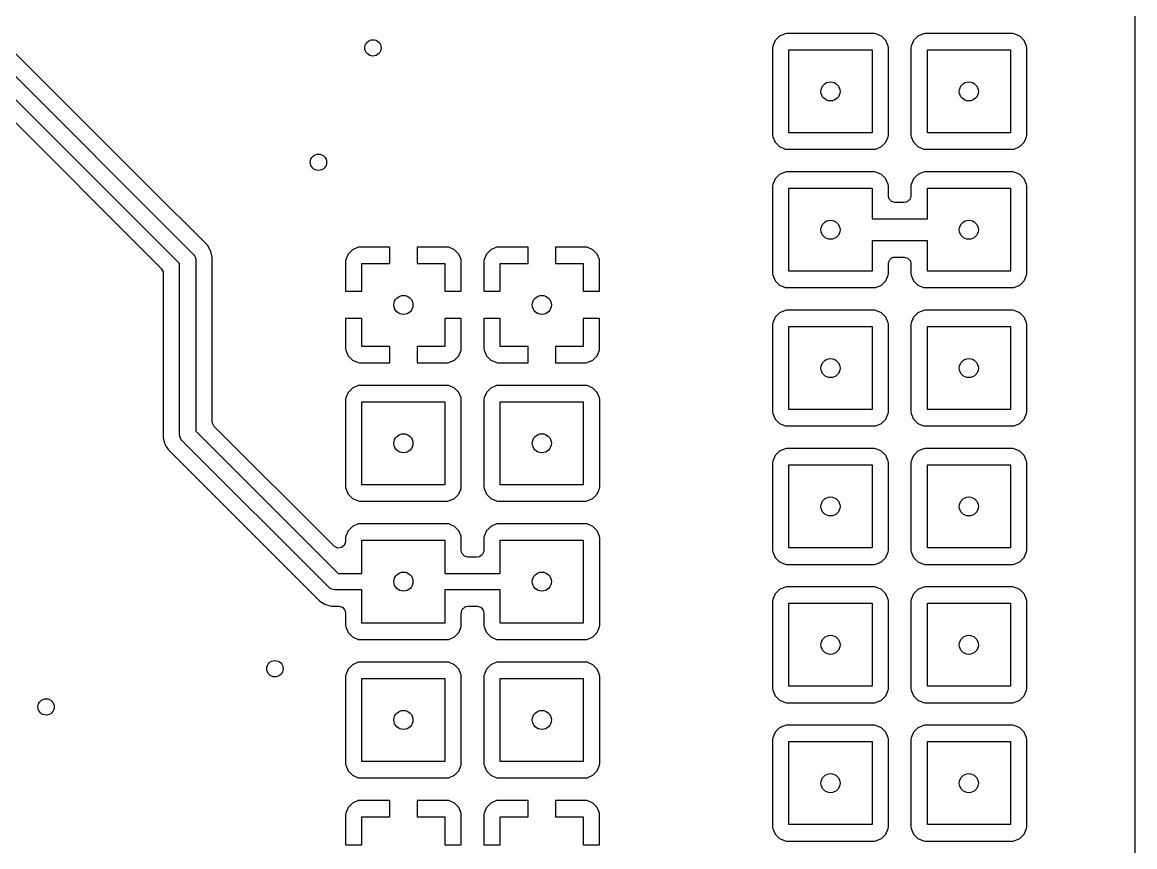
# Model space of a CAD drawing. Extents: x 0.22 to 2.58, y 0.22 to 2.18.
# Drawn here: x 1.778 to 2.582, y 0.903 to 1.499 of the extents above; entities that cross this region are included whole.
import ezdxf

# ---------------------------------------------------------------- set-up
doc = ezdxf.new("R2010")
doc.units = 0
doc.header["$MEASUREMENT"] = 0
doc.layers.add('BLACK', color=7, linetype='CONTINUOUS')

msp = doc.modelspace()

# ---------------------------------------------------------------- linework, layer by layer
at = {"layer": 'BLACK', "linetype": 'CONTINUOUS'}
for p, q in [((2.58211, 2.1772), (2.58211, 0.22278)), ((1.70103, 1.53173), (1.90181, 1.33095)), ((1.89173, 1.32433), (1.6944, 1.52165)), ((1.69093, 1.50839), (1.87847, 1.32085)), ((2.3254, 1.48875), (2.32228, 1.48562)), ((2.32945, 1.49053), (2.3254, 1.48875)), ((2.33044, 1.49065), (2.32945, 1.49053)), ((2.32945, 1.49053), (2.32945, 1.49053)), ((2.39397, 1.49065), (2.33044, 1.49065)), ((2.33044, 1.49065), (2.33044, 1.49065)), ((2.39496, 1.49053), (2.39397, 1.49065)), ((2.39901, 1.48875), (2.39496, 1.49053)), ((2.40213, 1.48562), (2.39901, 1.48875)), ((2.39901, 1.48875), (2.39901, 1.48875)), ((2.4254, 1.48875), (2.42228, 1.48562)), ((2.42945, 1.49053), (2.4254, 1.48875)), ((2.43044, 1.49065), (2.42945, 1.49053)), ((2.42945, 1.49053), (2.42945, 1.49053)), ((2.49397, 1.49065), (2.43044, 1.49065)), ((2.43044, 1.49065), (2.43044, 1.49065)), ((2.49496, 1.49053), (2.49397, 1.49065)), ((2.49901, 1.48875), (2.49496, 1.49053)), ((2.50213, 1.48562), (2.49901, 1.48875)), ((2.49901, 1.48875), (2.49901, 1.48875)), ((1.86891, 1.38059), (1.76891, 1.48059)), ((2.32049, 1.48157), (2.32037, 1.48059)), ((2.32037, 1.48059), (2.32037, 1.41705)), ((2.32228, 1.48562), (2.32049, 1.48157)), ((2.32049, 1.48157), (2.32049, 1.48157)), ((2.40392, 1.48157), (2.40213, 1.48562)), ((2.40404, 1.48059), (2.40392, 1.48157)), ((2.40392, 1.48157), (2.40392, 1.48157)), ((2.40392, 1.48157), (2.40392, 1.48157)), ((2.40404, 1.41705), (2.40404, 1.48059)), ((2.40404, 1.48059), (2.40404, 1.48059)), ((2.40404, 1.48059), (2.40404, 1.48059)), ((2.40404, 1.48059), (2.40404, 1.48059)), ((2.42049, 1.48157), (2.42037, 1.48059)), ((2.42037, 1.48059), (2.42037, 1.41705)), ((2.42228, 1.48562), (2.42049, 1.48157)), ((2.42049, 1.48157), (2.42049, 1.48157)), ((2.50392, 1.48157), (2.50213, 1.48562)), ((2.50404, 1.48059), (2.50392, 1.48157)), ((2.50392, 1.48157), (2.50392, 1.48157)), ((2.50392, 1.48157), (2.50392, 1.48157)), ((2.50404, 1.41705), (2.50404, 1.48059)), ((2.50404, 1.48059), (2.50404, 1.48059)), ((2.3322, 1.41882), (2.3322, 1.47882)), ((2.3322, 1.47882), (2.3922, 1.47882)), ((2.3922, 1.47882), (2.3922, 1.41882)), ((2.4322, 1.41882), (2.4322, 1.47882)), ((2.4322, 1.47882), (2.4922, 1.47882)), ((2.4922, 1.47882), (2.4922, 1.41882)), ((2.32037, 1.41705), (2.32037, 1.41705)), ((2.32037, 1.41705), (2.32049, 1.41606)), ((2.32049, 1.41606), (2.32049, 1.41606)), ((2.32049, 1.41606), (2.32228, 1.41202)), ((2.3922, 1.41882), (2.3322, 1.41882)), ((2.40213, 1.41202), (2.40392, 1.41606)), ((2.40392, 1.41606), (2.40404, 1.41705)), ((2.42037, 1.41705), (2.42037, 1.41705)), ((2.42037, 1.41705), (2.42049, 1.41606)), ((2.42049, 1.41606), (2.42049, 1.41606)), ((2.42049, 1.41606), (2.42228, 1.41202)), ((2.4922, 1.41882), (2.4322, 1.41882)), ((2.50213, 1.41202), (2.50392, 1.41606)), ((2.50392, 1.41606), (2.50404, 1.41705)), ((2.32228, 1.41202), (2.32228, 1.41202)), ((2.32228, 1.41202), (2.3254, 1.40889)), ((2.3254, 1.40889), (2.32945, 1.4071)), ((2.39496, 1.4071), (2.39901, 1.40889)), ((2.39901, 1.40889), (2.40213, 1.41202)), ((2.42228, 1.41202), (2.42228, 1.41202)), ((2.42228, 1.41202), (2.4254, 1.40889)), ((2.4254, 1.40889), (2.42945, 1.4071)), ((2.49496, 1.4071), (2.49901, 1.40889)), ((2.49901, 1.40889), (2.50213, 1.41202)), ((2.32945, 1.4071), (2.33044, 1.40699)), ((2.33044, 1.40699), (2.39397, 1.40699)), ((2.39397, 1.40699), (2.39496, 1.4071)), ((2.39397, 1.40699), (2.39397, 1.40699)), ((2.39397, 1.40699), (2.39397, 1.40699)), ((2.39496, 1.4071), (2.39496, 1.4071)), ((2.39496, 1.4071), (2.39496, 1.4071)), ((2.42945, 1.4071), (2.43044, 1.40699)), ((2.43044, 1.40699), (2.49397, 1.40699)), ((2.49397, 1.40699), (2.49496, 1.4071)), ((2.49397, 1.40699), (2.49397, 1.40699)), ((2.49397, 1.40699), (2.49397, 1.40699)), ((2.49496, 1.4071), (2.49496, 1.4071)), ((2.49496, 1.4071), (2.49496, 1.4071)), ((2.32228, 1.38562), (2.32049, 1.38157)), ((2.3254, 1.38875), (2.32228, 1.38562)), ((2.32945, 1.39053), (2.3254, 1.38875)), ((2.33044, 1.39065), (2.32945, 1.39053)), ((2.32945, 1.39053), (2.32945, 1.39053)), ((2.39397, 1.39065), (2.33044, 1.39065)), ((2.33044, 1.39065), (2.33044, 1.39065)), ((2.39496, 1.39053), (2.39397, 1.39065)), ((2.39901, 1.38875), (2.39496, 1.39053)), ((2.40213, 1.38562), (2.39901, 1.38875)), ((2.39901, 1.38875), (2.39901, 1.38875)), ((2.40392, 1.38157), (2.40213, 1.38562)), ((2.42228, 1.38562), (2.42049, 1.38157)), ((2.4254, 1.38875), (2.42228, 1.38562)), ((2.42945, 1.39053), (2.4254, 1.38875)), ((2.43044, 1.39065), (2.42945, 1.39053)), ((2.42945, 1.39053), (2.42945, 1.39053)), ((2.49397, 1.39065), (2.43044, 1.39065)), ((2.43044, 1.39065), (2.43044, 1.39065)), ((2.49496, 1.39053), (2.49397, 1.39065)), ((2.49901, 1.38875), (2.49496, 1.39053)), ((2.50213, 1.38562), (2.49901, 1.38875)), ((2.49901, 1.38875), (2.49901, 1.38875)), ((2.50392, 1.38157), (2.50213, 1.38562)), ((1.91183, 1.33766), (1.86891, 1.38059)), ((2.32049, 1.38157), (2.32037, 1.38059)), ((2.32037, 1.38059), (2.32037, 1.31705)), ((2.32049, 1.38157), (2.32049, 1.38157)), ((2.3322, 1.31882), (2.3322, 1.37882)), ((2.3322, 1.37882), (2.3922, 1.37882)), ((2.3922, 1.37882), (2.3922, 1.35669)), ((2.40404, 1.38059), (2.40392, 1.38157)), ((2.40392, 1.38157), (2.40392, 1.38157)), ((2.40392, 1.38157), (2.40392, 1.38157)), ((2.40404, 1.38058), (2.40404, 1.38059)), ((2.40404, 1.38059), (2.40404, 1.38059)), ((2.40404, 1.37341), (2.40404, 1.38058)), ((2.42049, 1.38157), (2.42037, 1.38059)), ((2.42037, 1.38059), (2.42037, 1.37341)), ((2.42049, 1.38157), (2.42049, 1.38157)), ((2.4322, 1.35669), (2.4322, 1.37882)), ((2.4322, 1.37882), (2.4922, 1.37882)), ((2.4922, 1.37882), (2.4922, 1.31882)), ((2.50404, 1.38059), (2.50392, 1.38157)), ((2.50392, 1.38157), (2.50392, 1.38157)), ((2.50392, 1.38157), (2.50392, 1.38157)), ((2.50404, 1.31705), (2.50404, 1.38059)), ((2.50404, 1.38059), (2.50404, 1.38059)), ((2.40448, 1.37138), (2.40404, 1.37341)), ((2.40628, 1.3693), (2.40448, 1.37138)), ((2.40892, 1.36852), (2.40628, 1.3693)), ((2.41549, 1.36852), (2.40892, 1.36852)), ((2.41687, 1.36872), (2.41549, 1.36852)), ((2.41711, 1.36887), (2.41687, 1.36872)), ((2.41752, 1.36896), (2.41711, 1.36887)), ((2.41831, 1.36965), (2.41752, 1.36896)), ((2.41918, 1.37021), (2.41831, 1.36965)), ((2.41933, 1.37053), (2.41918, 1.37021)), ((2.4196, 1.37077), (2.41933, 1.37053)), ((2.41989, 1.37176), (2.4196, 1.37077)), ((2.42032, 1.37271), (2.41989, 1.37176)), ((2.42037, 1.37341), (2.42027, 1.37306)), ((2.42027, 1.37306), (2.42032, 1.37271)), ((2.3922, 1.35669), (2.4322, 1.35669)), ((1.91417, 1.33362), (1.91183, 1.33766)), ((2.02079, 1.33618), (2.01675, 1.3344)), ((2.02178, 1.3363), (2.02079, 1.33618)), ((2.02079, 1.33618), (2.02079, 1.33618)), ((2.0437, 1.3363), (2.02178, 1.3363)), ((2.02178, 1.3363), (2.02178, 1.3363)), ((2.0437, 1.32449), (2.0437, 1.3363)), ((2.08531, 1.3363), (2.06339, 1.3363)), ((2.06339, 1.3363), (2.06339, 1.32449)), ((2.08629, 1.33618), (2.08531, 1.3363)), ((2.09033, 1.3344), (2.08629, 1.33618)), ((2.12079, 1.33618), (2.11675, 1.3344)), ((2.12178, 1.3363), (2.12079, 1.33618)), ((2.12079, 1.33618), (2.12079, 1.33618)), ((2.1437, 1.3363), (2.12178, 1.3363)), ((2.12178, 1.3363), (2.12178, 1.3363)), ((2.1437, 1.32449), (2.1437, 1.3363)), ((2.18531, 1.3363), (2.16339, 1.3363)), ((2.16339, 1.3363), (2.16339, 1.32449)), ((2.18629, 1.33618), (2.18531, 1.3363)), ((2.19033, 1.3344), (2.18629, 1.33618)), ((2.4322, 1.34094), (2.3922, 1.34094)), ((2.3922, 1.34094), (2.3922, 1.31882)), ((2.4322, 1.31882), (2.4322, 1.34094)), ((1.90181, 1.33095), (1.90255, 1.33005)), ((1.90255, 1.33005), (1.90302, 1.32892)), ((1.90302, 1.32892), (1.90343, 1.32792)), ((1.90343, 1.32792), (1.90354, 1.32677)), ((1.90354, 1.32677), (1.90354, 1.20323)), ((1.91431, 1.33309), (1.91417, 1.33362)), ((1.91537, 1.32911), (1.91431, 1.33309)), ((1.91537, 1.32625), (1.91537, 1.32911)), ((1.91537, 1.32911), (1.91537, 1.32911)), ((2.01185, 1.32724), (2.01173, 1.32625)), ((2.01363, 1.33128), (2.01185, 1.32724)), ((2.01185, 1.32724), (2.01185, 1.32724)), ((2.01675, 1.3344), (2.01363, 1.33128)), ((2.01363, 1.33128), (2.01363, 1.33128)), ((2.01675, 1.3344), (2.01675, 1.3344)), ((2.09346, 1.33128), (2.09033, 1.3344)), ((2.09033, 1.3344), (2.09033, 1.3344)), ((2.09524, 1.32724), (2.09346, 1.33128)), ((2.09346, 1.33128), (2.09346, 1.33128)), ((2.09535, 1.32625), (2.09524, 1.32724)), ((2.09524, 1.32724), (2.09524, 1.32724)), ((2.11185, 1.32724), (2.11173, 1.32625)), ((2.11363, 1.33128), (2.11185, 1.32724)), ((2.11185, 1.32724), (2.11185, 1.32724)), ((2.11675, 1.3344), (2.11363, 1.33128)), ((2.11363, 1.33128), (2.11363, 1.33128)), ((2.11675, 1.3344), (2.11675, 1.3344)), ((2.19346, 1.33128), (2.19033, 1.3344)), ((2.19033, 1.3344), (2.19033, 1.3344)), ((2.19524, 1.32724), (2.19346, 1.33128)), ((2.19346, 1.33128), (2.19346, 1.33128)), ((2.19535, 1.32625), (2.19524, 1.32724)), ((2.19524, 1.32724), (2.19524, 1.32724)), ((2.40452, 1.32587), (2.40481, 1.32687)), ((2.40481, 1.32687), (2.40508, 1.3271)), ((2.40508, 1.3271), (2.40523, 1.32743)), ((2.40523, 1.32743), (2.4061, 1.32799)), ((2.4061, 1.32799), (2.40689, 1.32867)), ((2.40689, 1.32867), (2.4073, 1.32876)), ((2.4073, 1.32876), (2.40754, 1.32892)), ((2.40754, 1.32892), (2.40892, 1.32911)), ((2.40892, 1.32911), (2.41549, 1.32911)), ((2.41549, 1.32911), (2.41813, 1.32834)), ((2.41813, 1.32834), (2.41993, 1.32626)), ((1.87847, 1.32085), (1.87979, 1.31844)), ((1.89173, 1.20079), (1.89173, 1.32433)), ((1.91537, 1.22625), (1.91537, 1.32625)), ((2.01173, 1.32625), (2.01173, 1.30433)), ((2.02354, 1.30433), (2.02354, 1.32449)), ((2.02354, 1.32449), (2.0437, 1.32449)), ((2.06339, 1.32449), (2.08354, 1.32449)), ((2.08354, 1.32449), (2.08354, 1.30433)), ((2.09535, 1.30433), (2.09535, 1.32625)), ((2.09535, 1.32625), (2.09535, 1.32625)), ((2.11173, 1.32625), (2.11173, 1.30433)), ((2.12354, 1.30433), (2.12354, 1.32449)), ((2.12354, 1.32449), (2.1437, 1.32449)), ((2.16339, 1.32449), (2.18354, 1.32449)), ((2.18354, 1.32449), (2.18354, 1.30433)), ((2.19535, 1.30433), (2.19535, 1.32625)), ((2.19535, 1.32625), (2.19535, 1.32625)), ((2.3922, 1.31882), (2.3322, 1.31882)), ((2.40404, 1.32423), (2.40414, 1.32457)), ((2.40404, 1.31705), (2.40404, 1.32423)), ((2.40409, 1.32493), (2.40452, 1.32587)), ((2.40414, 1.32457), (2.40409, 1.32493)), ((2.41993, 1.32626), (2.42037, 1.32423)), ((2.42037, 1.32423), (2.42037, 1.31705)), ((2.4922, 1.31882), (2.4322, 1.31882)), ((1.87979, 1.31844), (1.8799, 1.3174)), ((1.8799, 1.3174), (1.8799, 1.19845)), ((2.32037, 1.31705), (2.32037, 1.31705)), ((2.32037, 1.31705), (2.32049, 1.31606)), ((2.32049, 1.31606), (2.32049, 1.31606)), ((2.32049, 1.31606), (2.32228, 1.31202)), ((2.32228, 1.31202), (2.32228, 1.31202)), ((2.32228, 1.31202), (2.3254, 1.30889)), ((2.39901, 1.30889), (2.40213, 1.31202)), ((2.40213, 1.31202), (2.40392, 1.31606)), ((2.40392, 1.31606), (2.40404, 1.31705)), ((2.42037, 1.31705), (2.42037, 1.31705)), ((2.42037, 1.31705), (2.42049, 1.31606)), ((2.42049, 1.31606), (2.42049, 1.31606)), ((2.42049, 1.31606), (2.42228, 1.31202)), ((2.42228, 1.31202), (2.42228, 1.31202)), ((2.42228, 1.31202), (2.4254, 1.30889)), ((2.49901, 1.30889), (2.50213, 1.31202)), ((2.50213, 1.31202), (2.50392, 1.31606)), ((2.50392, 1.31606), (2.50404, 1.31705)), ((2.01173, 1.30433), (2.02354, 1.30433)), ((2.08354, 1.30433), (2.09535, 1.30433)), ((2.11173, 1.30433), (2.12354, 1.30433)), ((2.18354, 1.30433), (2.19535, 1.30433)), ((2.3254, 1.30889), (2.32945, 1.3071)), ((2.32945, 1.3071), (2.33044, 1.30699)), ((2.33044, 1.30699), (2.39397, 1.30699)), ((2.39397, 1.30699), (2.39496, 1.3071)), ((2.39397, 1.30699), (2.39397, 1.30699)), ((2.39397, 1.30699), (2.39397, 1.30699)), ((2.39496, 1.3071), (2.39901, 1.30889)), ((2.39496, 1.3071), (2.39496, 1.3071)), ((2.39496, 1.3071), (2.39496, 1.3071)), ((2.4254, 1.30889), (2.42945, 1.3071)), ((2.42945, 1.3071), (2.43044, 1.30699)), ((2.43044, 1.30699), (2.49397, 1.30699)), ((2.49397, 1.30699), (2.49496, 1.3071)), ((2.49397, 1.30699), (2.49397, 1.30699)), ((2.49397, 1.30699), (2.49397, 1.30699)), ((2.49496, 1.3071), (2.49901, 1.30889)), ((2.49496, 1.3071), (2.49496, 1.3071)), ((2.49496, 1.3071), (2.49496, 1.3071)), ((2.3254, 1.28875), (2.32228, 1.28562)), ((2.32945, 1.29053), (2.3254, 1.28875)), ((2.33044, 1.29065), (2.32945, 1.29053)), ((2.32945, 1.29053), (2.32945, 1.29053)), ((2.39397, 1.29065), (2.33044, 1.29065)), ((2.33044, 1.29065), (2.33044, 1.29065)), ((2.39496, 1.29053), (2.39397, 1.29065)), ((2.39901, 1.28875), (2.39496, 1.29053)), ((2.40213, 1.28562), (2.39901, 1.28875)), ((2.39901, 1.28875), (2.39901, 1.28875)), ((2.4254, 1.28875), (2.42228, 1.28562)), ((2.42945, 1.29053), (2.4254, 1.28875)), ((2.43044, 1.29065), (2.42945, 1.29053)), ((2.42945, 1.29053), (2.42945, 1.29053)), ((2.49397, 1.29065), (2.43044, 1.29065)), ((2.43044, 1.29065), (2.43044, 1.29065)), ((2.49496, 1.29053), (2.49397, 1.29065)), ((2.49901, 1.28875), (2.49496, 1.29053)), ((2.50213, 1.28562), (2.49901, 1.28875)), ((2.49901, 1.28875), (2.49901, 1.28875)), ((2.01173, 1.28465), (2.01173, 1.26272)), ((2.02354, 1.28465), (2.01173, 1.28465)), ((2.02354, 1.26449), (2.02354, 1.28465)), ((2.09535, 1.28465), (2.08354, 1.28465)), ((2.08354, 1.28465), (2.08354, 1.26449)), ((2.09535, 1.26272), (2.09535, 1.28465)), ((2.11173, 1.28465), (2.11173, 1.26272)), ((2.12354, 1.28465), (2.11173, 1.28465)), ((2.12354, 1.26449), (2.12354, 1.28465)), ((2.19535, 1.28465), (2.18354, 1.28465)), ((2.18354, 1.28465), (2.18354, 1.26449)), ((2.19535, 1.28059), (2.19535, 1.28465)), ((2.19535, 1.26272), (2.19535, 1.28059)), ((2.32049, 1.28157), (2.32037, 1.28059)), ((2.32037, 1.28059), (2.32037, 1.21705)), ((2.32228, 1.28562), (2.32049, 1.28157)), ((2.32049, 1.28157), (2.32049, 1.28157)), ((2.3322, 1.21882), (2.3322, 1.27882)), ((2.3322, 1.27882), (2.3922, 1.27882)), ((2.3922, 1.27882), (2.3922, 1.21882)), ((2.40392, 1.28157), (2.40213, 1.28562)), ((2.40404, 1.28059), (2.40392, 1.28157)), ((2.40392, 1.28157), (2.40392, 1.28157)), ((2.40392, 1.28157), (2.40392, 1.28157)), ((2.40404, 1.21705), (2.40404, 1.28059)), ((2.40404, 1.28059), (2.40404, 1.28059)), ((2.40404, 1.28059), (2.40404, 1.28059)), ((2.40404, 1.28059), (2.40404, 1.28059)), ((2.42049, 1.28157), (2.42037, 1.28059)), ((2.42037, 1.28059), (2.42037, 1.21705)), ((2.42228, 1.28562), (2.42049, 1.28157)), ((2.42049, 1.28157), (2.42049, 1.28157)), ((2.4322, 1.21882), (2.4322, 1.27882)), ((2.4322, 1.27882), (2.4922, 1.27882)), ((2.4922, 1.27882), (2.4922, 1.21882)), ((2.50392, 1.28157), (2.50213, 1.28562)), ((2.50404, 1.28059), (2.50392, 1.28157)), ((2.50392, 1.28157), (2.50392, 1.28157)), ((2.50392, 1.28157), (2.50392, 1.28157)), ((2.50404, 1.21705), (2.50404, 1.28059)), ((2.50404, 1.28059), (2.50404, 1.28059)), ((2.01173, 1.26272), (2.01173, 1.26272)), ((2.01173, 1.26272), (2.01185, 1.26174)), ((2.0437, 1.26449), (2.02354, 1.26449)), ((2.0437, 1.25268), (2.0437, 1.26449)), ((2.08354, 1.26449), (2.06339, 1.26449)), ((2.06339, 1.26449), (2.06339, 1.25268)), ((2.09524, 1.26174), (2.09535, 1.26272)), ((2.09535, 1.26272), (2.09535, 1.26272)), ((2.11173, 1.26272), (2.11173, 1.26272)), ((2.11173, 1.26272), (2.11185, 1.26174)), ((2.1437, 1.26449), (2.12354, 1.26449)), ((2.1437, 1.25268), (2.1437, 1.26449)), ((2.18354, 1.26449), (2.16339, 1.26449)), ((2.16339, 1.26449), (2.16339, 1.25268)), ((2.19524, 1.26174), (2.19535, 1.26272)), ((2.19535, 1.26272), (2.19535, 1.26272)), ((2.01185, 1.26174), (2.01185, 1.26174)), ((2.01185, 1.26174), (2.01363, 1.2577)), ((2.01363, 1.2577), (2.01363, 1.2577)), ((2.01363, 1.2577), (2.01675, 1.25458)), ((2.01675, 1.25458), (2.01675, 1.25458)), ((2.01675, 1.25458), (2.02079, 1.25279)), ((2.08629, 1.25279), (2.09033, 1.25458)), ((2.09033, 1.25458), (2.09346, 1.2577)), ((2.09033, 1.25458), (2.09033, 1.25458)), ((2.09346, 1.2577), (2.09524, 1.26174)), ((2.09346, 1.2577), (2.09346, 1.2577)), ((2.09524, 1.26174), (2.09524, 1.26174)), ((2.11185, 1.26174), (2.11185, 1.26174)), ((2.11185, 1.26174), (2.11363, 1.2577)), ((2.11363, 1.2577), (2.11363, 1.2577)), ((2.11363, 1.2577), (2.11675, 1.25458)), ((2.11675, 1.25458), (2.11675, 1.25458)), ((2.11675, 1.25458), (2.12079, 1.25279)), ((2.18629, 1.25279), (2.19033, 1.25458)), ((2.19033, 1.25458), (2.19346, 1.2577)), ((2.19033, 1.25458), (2.19033, 1.25458)), ((2.19346, 1.2577), (2.19524, 1.26174)), ((2.19346, 1.2577), (2.19346, 1.2577)), ((2.19524, 1.26174), (2.19524, 1.26174)), ((2.02079, 1.25279), (2.02178, 1.25268)), ((2.02178, 1.25268), (2.0437, 1.25268)), ((2.0437, 1.25268), (2.0437, 1.25268)), ((2.06339, 1.25268), (2.08531, 1.25268)), ((2.08531, 1.25268), (2.08629, 1.25279)), ((2.08531, 1.25268), (2.08531, 1.25268)), ((2.08629, 1.25279), (2.08629, 1.25279)), ((2.12079, 1.25279), (2.12178, 1.25268)), ((2.12178, 1.25268), (2.1437, 1.25268)), ((2.1437, 1.25268), (2.1437, 1.25268)), ((2.16339, 1.25268), (2.18531, 1.25268)), ((2.18531, 1.25268), (2.18629, 1.25279)), ((2.18531, 1.25268), (2.18531, 1.25268)), ((2.18629, 1.25279), (2.18629, 1.25279)), ((2.01361, 1.23129), (2.01183, 1.22724)), ((2.01674, 1.23442), (2.01361, 1.23129)), ((2.02079, 1.2362), (2.01674, 1.23442)), ((2.02178, 1.23632), (2.02079, 1.2362)), ((2.02079, 1.2362), (2.02079, 1.2362)), ((2.08531, 1.23632), (2.02178, 1.23632)), ((2.02178, 1.23632), (2.02178, 1.23632)), ((2.0863, 1.2362), (2.08531, 1.23632)), ((2.09034, 1.23442), (2.0863, 1.2362)), ((2.09034, 1.23442), (2.09034, 1.23442)), ((2.09347, 1.23129), (2.09034, 1.23442)), ((2.09526, 1.22724), (2.09347, 1.23129)), ((2.11361, 1.23129), (2.11183, 1.22724)), ((2.11674, 1.23442), (2.11361, 1.23129)), ((2.12079, 1.2362), (2.11674, 1.23442)), ((2.12178, 1.23632), (2.12079, 1.2362)), ((2.12079, 1.2362), (2.12079, 1.2362)), ((2.18531, 1.23632), (2.12178, 1.23632)), ((2.12178, 1.23632), (2.12178, 1.23632)), ((2.1863, 1.2362), (2.18531, 1.23632)), ((2.19034, 1.23442), (2.1863, 1.2362)), ((2.19034, 1.23442), (2.19034, 1.23442)), ((2.19347, 1.23129), (2.19034, 1.23442)), ((2.19526, 1.22724), (2.19347, 1.23129)), ((1.91537, 1.21016), (1.91537, 1.22625)), ((2.01183, 1.22724), (2.01171, 1.22625)), ((2.01171, 1.22625), (2.01171, 1.16272)), ((2.01183, 1.22724), (2.01183, 1.22724)), ((2.02354, 1.16449), (2.02354, 1.22449)), ((2.02354, 1.22449), (2.08354, 1.22449)), ((2.08354, 1.22449), (2.08354, 1.16449)), ((2.09537, 1.22625), (2.09526, 1.22724)), ((2.09526, 1.22724), (2.09526, 1.22724)), ((2.09526, 1.22724), (2.09526, 1.22724)), ((2.09537, 1.16272), (2.09537, 1.22625)), ((2.09537, 1.22625), (2.09537, 1.22625)), ((2.09537, 1.22625), (2.09537, 1.22625)), ((2.09537, 1.22625), (2.09537, 1.22625)), ((2.11183, 1.22724), (2.11171, 1.22625)), ((2.11171, 1.22625), (2.11171, 1.16272)), ((2.11183, 1.22724), (2.11183, 1.22724)), ((2.12354, 1.16449), (2.12354, 1.22449)), ((2.12354, 1.22449), (2.18354, 1.22449)), ((2.18354, 1.22449), (2.18354, 1.16449)), ((2.19537, 1.22626), (2.19526, 1.22724)), ((2.19526, 1.22724), (2.19526, 1.22724)), ((2.19526, 1.22724), (2.19526, 1.22724)), ((2.19537, 1.22625), (2.19537, 1.22626)), ((2.19537, 1.19489), (2.19537, 1.22625)), ((2.19537, 1.22625), (2.19537, 1.22625)), ((2.32037, 1.21705), (2.32037, 1.21705)), ((2.32037, 1.21705), (2.32049, 1.21606)), ((2.32049, 1.21606), (2.32049, 1.21606)), ((2.32049, 1.21606), (2.32228, 1.21202)), ((2.3922, 1.21882), (2.3322, 1.21882)), ((2.40213, 1.21202), (2.40392, 1.21606)), ((2.40392, 1.21606), (2.40404, 1.21705)), ((2.42037, 1.21705), (2.42037, 1.21705)), ((2.42037, 1.21705), (2.42049, 1.21606)), ((2.42049, 1.21606), (2.42049, 1.21606)), ((2.42049, 1.21606), (2.42228, 1.21202)), ((2.4922, 1.21882), (2.4322, 1.21882)), ((2.50213, 1.21202), (2.50392, 1.21606)), ((2.50392, 1.21606), (2.50404, 1.21705)), ((1.91549, 1.20912), (1.91537, 1.21016)), ((1.9168, 1.2067), (1.91549, 1.20912)), ((2.00338, 1.12013), (1.9168, 1.2067)), ((2.32228, 1.21202), (2.32228, 1.21202)), ((2.32228, 1.21202), (2.3254, 1.20889)), ((2.3254, 1.20889), (2.32945, 1.2071)), ((2.32945, 1.2071), (2.33044, 1.20699)), ((2.33044, 1.20699), (2.39397, 1.20699)), ((2.39397, 1.20699), (2.39496, 1.2071)), ((2.39397, 1.20699), (2.39397, 1.20699)), ((2.39397, 1.20699), (2.39397, 1.20699)), ((2.39496, 1.2071), (2.39901, 1.20889)), ((2.39496, 1.2071), (2.39496, 1.2071)), ((2.39496, 1.2071), (2.39496, 1.2071)), ((2.39901, 1.20889), (2.40213, 1.21202)), ((2.42228, 1.21202), (2.42228, 1.21202)), ((2.42228, 1.21202), (2.4254, 1.20889)), ((2.4254, 1.20889), (2.42945, 1.2071)), ((2.42945, 1.2071), (2.43044, 1.20699)), ((2.43044, 1.20699), (2.49397, 1.20699)), ((2.49397, 1.20699), (2.49496, 1.2071)), ((2.49397, 1.20699), (2.49397, 1.20699)), ((2.49397, 1.20699), (2.49397, 1.20699)), ((2.49496, 1.2071), (2.49901, 1.20889)), ((2.49496, 1.2071), (2.49496, 1.2071)), ((2.49496, 1.2071), (2.49496, 1.2071)), ((2.49901, 1.20889), (2.50213, 1.21202)), ((1.8799, 1.19845), (1.88085, 1.19489)), ((1.89185, 1.19964), (1.89173, 1.20079)), ((1.89273, 1.19751), (1.89185, 1.19964)), ((1.90354, 1.20323), (2.00638, 1.10039)), ((1.88085, 1.19489), (1.88111, 1.19394)), ((1.88111, 1.19394), (1.88111, 1.19394)), ((1.88111, 1.19394), (1.8821, 1.19223)), ((1.8821, 1.19223), (1.88345, 1.1899)), ((1.89346, 1.19661), (1.89273, 1.19751)), ((1.99976, 1.09031), (1.89346, 1.19661)), ((2.19537, 1.18059), (2.19537, 1.19489)), ((2.32945, 1.19053), (2.3254, 1.18875)), ((2.33044, 1.19065), (2.32945, 1.19053)), ((2.32945, 1.19053), (2.32945, 1.19053)), ((2.39397, 1.19065), (2.33044, 1.19065)), ((2.33044, 1.19065), (2.33044, 1.19065)), ((2.39496, 1.19053), (2.39397, 1.19065)), ((2.39901, 1.18875), (2.39496, 1.19053)), ((2.42945, 1.19053), (2.4254, 1.18875)), ((2.43044, 1.19065), (2.42945, 1.19053)), ((2.42945, 1.19053), (2.42945, 1.19053)), ((2.49397, 1.19065), (2.43044, 1.19065)), ((2.43044, 1.19065), (2.43044, 1.19065)), ((2.49496, 1.19053), (2.49397, 1.19065)), ((2.49901, 1.18875), (2.49496, 1.19053)), ((1.88345, 1.1899), (1.99305, 1.0803)), ((2.32228, 1.18562), (2.32049, 1.18157)), ((2.3254, 1.18875), (2.32228, 1.18562)), ((2.40213, 1.18562), (2.39901, 1.18875)), ((2.39901, 1.18875), (2.39901, 1.18875)), ((2.40392, 1.18157), (2.40213, 1.18562)), ((2.42228, 1.18562), (2.42049, 1.18157)), ((2.4254, 1.18875), (2.42228, 1.18562)), ((2.50213, 1.18562), (2.49901, 1.18875)), ((2.49901, 1.18875), (2.49901, 1.18875)), ((2.50392, 1.18157), (2.50213, 1.18562)), ((2.19537, 1.16272), (2.19537, 1.18059)), ((2.32049, 1.18157), (2.32037, 1.18059)), ((2.32037, 1.18059), (2.32037, 1.11705)), ((2.32049, 1.18157), (2.32049, 1.18157)), ((2.3322, 1.11882), (2.3322, 1.17882)), ((2.3322, 1.17882), (2.3922, 1.17882)), ((2.3922, 1.17882), (2.3922, 1.11882)), ((2.40404, 1.18059), (2.40392, 1.18157)), ((2.40392, 1.18157), (2.40392, 1.18157)), ((2.40392, 1.18157), (2.40392, 1.18157)), ((2.40404, 1.11705), (2.40404, 1.18059)), ((2.40404, 1.18059), (2.40404, 1.18059)), ((2.40404, 1.18059), (2.40404, 1.18059)), ((2.40404, 1.18059), (2.40404, 1.18059)), ((2.42049, 1.18157), (2.42037, 1.18059)), ((2.42037, 1.18059), (2.42037, 1.11705)), ((2.42049, 1.18157), (2.42049, 1.18157)), ((2.4322, 1.11882), (2.4322, 1.17882)), ((2.4322, 1.17882), (2.4922, 1.17882)), ((2.4922, 1.17882), (2.4922, 1.11882)), ((2.50404, 1.18059), (2.50392, 1.18157)), ((2.50392, 1.18157), (2.50392, 1.18157)), ((2.50392, 1.18157), (2.50392, 1.18157)), ((2.50404, 1.11705), (2.50404, 1.18059)), ((2.50404, 1.18059), (2.50404, 1.18059)), ((2.01171, 1.16272), (2.01171, 1.16272)), ((2.01171, 1.16272), (2.01183, 1.16173)), ((2.01183, 1.16173), (2.01183, 1.16173)), ((2.01183, 1.16173), (2.01361, 1.15769)), ((2.08354, 1.16449), (2.02354, 1.16449)), ((2.09347, 1.15769), (2.09526, 1.16173)), ((2.09526, 1.16173), (2.09537, 1.16272)), ((2.11171, 1.16272), (2.11171, 1.16272)), ((2.11171, 1.16272), (2.11183, 1.16173)), ((2.11183, 1.16173), (2.11183, 1.16173)), ((2.11183, 1.16173), (2.11361, 1.15769)), ((2.18354, 1.16449), (2.12354, 1.16449)), ((2.19347, 1.15769), (2.19526, 1.16173)), ((2.19526, 1.16173), (2.19537, 1.16272)), ((2.01361, 1.15769), (2.01361, 1.15769)), ((2.01361, 1.15769), (2.01674, 1.15456)), ((2.01674, 1.15456), (2.02079, 1.15277)), ((2.02079, 1.15277), (2.02178, 1.15266)), ((2.02178, 1.15266), (2.08531, 1.15266)), ((2.08531, 1.15266), (2.0863, 1.15277)), ((2.08531, 1.15266), (2.08531, 1.15266)), ((2.08531, 1.15266), (2.08531, 1.15266)), ((2.0863, 1.15277), (2.09034, 1.15456)), ((2.0863, 1.15277), (2.0863, 1.15277)), ((2.0863, 1.15277), (2.0863, 1.15277)), ((2.09034, 1.15456), (2.09347, 1.15769)), ((2.11361, 1.15769), (2.11361, 1.15769)), ((2.11361, 1.15769), (2.11674, 1.15456)), ((2.11674, 1.15456), (2.12079, 1.15277)), ((2.12079, 1.15277), (2.12178, 1.15266)), ((2.12178, 1.15266), (2.18531, 1.15266)), ((2.18531, 1.15266), (2.1863, 1.15277)), ((2.18531, 1.15266), (2.18531, 1.15266)), ((2.18531, 1.15266), (2.18531, 1.15266)), ((2.1863, 1.15277), (2.19034, 1.15456)), ((2.1863, 1.15277), (2.1863, 1.15277)), ((2.1863, 1.15277), (2.1863, 1.15277)), ((2.19034, 1.15456), (2.19347, 1.15769)), ((2.01674, 1.13442), (2.01361, 1.13129)), ((2.02079, 1.1362), (2.01674, 1.13442)), ((2.02178, 1.13632), (2.02079, 1.1362)), ((2.02079, 1.1362), (2.02079, 1.1362)), ((2.08531, 1.13632), (2.02178, 1.13632)), ((2.02178, 1.13632), (2.02178, 1.13632)), ((2.0863, 1.1362), (2.08531, 1.13632)), ((2.09034, 1.13442), (2.0863, 1.1362)), ((2.09034, 1.13442), (2.09034, 1.13442)), ((2.09347, 1.13129), (2.09034, 1.13442)), ((2.11674, 1.13442), (2.11361, 1.13129)), ((2.12079, 1.1362), (2.11674, 1.13442)), ((2.12178, 1.13632), (2.12079, 1.1362)), ((2.12079, 1.1362), (2.12079, 1.1362)), ((2.18531, 1.13632), (2.12178, 1.13632)), ((2.12178, 1.13632), (2.12178, 1.13632)), ((2.1863, 1.1362), (2.18531, 1.13632)), ((2.19034, 1.13442), (2.1863, 1.1362)), ((2.19034, 1.13442), (2.19034, 1.13442)), ((2.19347, 1.13129), (2.19034, 1.13442)), ((2.01183, 1.12724), (2.01171, 1.12625)), ((2.01171, 1.12625), (2.01171, 1.12358)), ((2.01361, 1.13129), (2.01183, 1.12724)), ((2.01183, 1.12724), (2.01183, 1.12724)), ((2.09526, 1.12724), (2.09347, 1.13129)), ((2.09537, 1.12626), (2.09526, 1.12724)), ((2.09526, 1.12724), (2.09526, 1.12724)), ((2.09526, 1.12724), (2.09526, 1.12724)), ((2.09537, 1.12625), (2.09537, 1.12626)), ((2.09537, 1.11711), (2.09537, 1.12625)), ((2.09537, 1.12625), (2.09537, 1.12625)), ((2.11183, 1.12724), (2.11171, 1.12625)), ((2.11171, 1.12625), (2.11171, 1.11711)), ((2.11361, 1.13129), (2.11183, 1.12724)), ((2.11183, 1.12724), (2.11183, 1.12724)), ((2.19526, 1.12724), (2.19347, 1.13129)), ((2.19537, 1.12626), (2.19526, 1.12724)), ((2.19526, 1.12724), (2.19526, 1.12724)), ((2.19526, 1.12724), (2.19526, 1.12724)), ((2.19537, 1.12625), (2.19537, 1.12626)), ((2.19537, 1.09526), (2.19537, 1.12625)), ((2.19537, 1.12625), (2.19537, 1.12625)), ((2.00363, 1.11989), (2.00338, 1.12013)), ((2.00614, 1.11875), (2.00363, 1.11989)), ((2.00886, 1.11914), (2.00614, 1.11875)), ((2.01094, 1.12094), (2.00886, 1.11914)), ((2.01171, 1.12358), (2.01094, 1.12094)), ((2.02354, 1.10039), (2.02354, 1.12449)), ((2.02354, 1.12449), (2.08354, 1.12449)), ((2.08354, 1.12449), (2.08354, 1.10039)), ((2.12354, 1.10039), (2.12354, 1.12449)), ((2.12354, 1.12449), (2.18354, 1.12449)), ((2.18354, 1.12449), (2.18354, 1.06449)), ((2.3922, 1.11882), (2.3322, 1.11882)), ((2.4922, 1.11882), (2.4322, 1.11882)), ((2.09582, 1.11508), (2.09537, 1.11711)), ((2.09762, 1.113), (2.09582, 1.11508)), ((2.10026, 1.11222), (2.09762, 1.113)), ((2.10683, 1.11222), (2.10026, 1.11222)), ((2.10821, 1.11242), (2.10683, 1.11222)), ((2.10844, 1.11258), (2.10821, 1.11242)), ((2.10886, 1.11267), (2.10844, 1.11258)), ((2.10964, 1.11335), (2.10886, 1.11267)), ((2.11052, 1.11391), (2.10964, 1.11335)), ((2.11067, 1.11423), (2.11052, 1.11391)), ((2.11094, 1.11447), (2.11067, 1.11423)), ((2.11123, 1.11547), (2.11094, 1.11447)), ((2.11166, 1.11641), (2.11123, 1.11547)), ((2.11171, 1.11711), (2.11161, 1.11676)), ((2.11161, 1.11676), (2.11166, 1.11641)), ((2.32037, 1.11705), (2.32037, 1.11705)), ((2.32037, 1.11705), (2.32049, 1.11606)), ((2.32049, 1.11606), (2.32049, 1.11606)), ((2.32049, 1.11606), (2.32228, 1.11202)), ((2.32228, 1.11202), (2.32228, 1.11202)), ((2.32228, 1.11202), (2.3254, 1.10889)), ((2.39901, 1.10889), (2.40213, 1.11202)), ((2.40213, 1.11202), (2.40392, 1.11606)), ((2.40392, 1.11606), (2.40404, 1.11705)), ((2.42037, 1.11705), (2.42037, 1.11705)), ((2.42037, 1.11705), (2.42049, 1.11606)), ((2.42049, 1.11606), (2.42049, 1.11606)), ((2.42049, 1.11606), (2.42228, 1.11202)), ((2.42228, 1.11202), (2.42228, 1.11202)), ((2.42228, 1.11202), (2.4254, 1.10889)), ((2.49901, 1.10889), (2.50213, 1.11202)), ((2.50213, 1.11202), (2.50392, 1.11606)), ((2.50392, 1.11606), (2.50404, 1.11705)), ((2.3254, 1.10889), (2.32945, 1.1071)), ((2.32945, 1.1071), (2.33044, 1.10699)), ((2.33044, 1.10699), (2.39397, 1.10699)), ((2.39397, 1.10699), (2.39496, 1.1071)), ((2.39397, 1.10699), (2.39397, 1.10699)), ((2.39397, 1.10699), (2.39397, 1.10699)), ((2.39496, 1.1071), (2.39901, 1.10889)), ((2.39496, 1.1071), (2.39496, 1.1071)), ((2.39496, 1.1071), (2.39496, 1.1071)), ((2.4254, 1.10889), (2.42945, 1.1071)), ((2.42945, 1.1071), (2.43044, 1.10699)), ((2.43044, 1.10699), (2.49397, 1.10699)), ((2.49397, 1.10699), (2.49496, 1.1071)), ((2.49397, 1.10699), (2.49397, 1.10699)), ((2.49397, 1.10699), (2.49397, 1.10699)), ((2.49496, 1.1071), (2.49901, 1.10889)), ((2.49496, 1.1071), (2.49496, 1.1071)), ((2.49496, 1.1071), (2.49496, 1.1071)), ((2.00638, 1.10039), (2.02354, 1.10039)), ((2.08354, 1.10039), (2.12354, 1.10039)), ((2.19537, 1.08059), (2.19537, 1.09526)), ((2.00066, 1.08958), (1.99976, 1.09031)), ((2.0019, 1.08906), (2.00066, 1.08958)), ((2.00278, 1.0887), (2.0019, 1.08906)), ((2.00394, 1.08858), (2.00278, 1.0887)), ((2.02354, 1.08858), (2.00394, 1.08858)), ((2.02354, 1.06449), (2.02354, 1.08858)), ((2.12354, 1.08858), (2.08354, 1.08858)), ((2.08354, 1.08858), (2.08354, 1.06449)), ((2.12354, 1.06449), (2.12354, 1.08858)), ((2.32228, 1.08562), (2.32049, 1.08157)), ((2.3254, 1.08875), (2.32228, 1.08562)), ((2.32945, 1.09053), (2.3254, 1.08875)), ((2.33044, 1.09065), (2.32945, 1.09053)), ((2.32945, 1.09053), (2.32945, 1.09053)), ((2.39397, 1.09065), (2.33044, 1.09065)), ((2.33044, 1.09065), (2.33044, 1.09065)), ((2.39496, 1.09053), (2.39397, 1.09065)), ((2.39901, 1.08875), (2.39496, 1.09053)), ((2.40213, 1.08562), (2.39901, 1.08875)), ((2.39901, 1.08875), (2.39901, 1.08875)), ((2.40392, 1.08157), (2.40213, 1.08562)), ((2.42228, 1.08562), (2.42049, 1.08157)), ((2.4254, 1.08875), (2.42228, 1.08562)), ((2.42945, 1.09053), (2.4254, 1.08875)), ((2.43044, 1.09065), (2.42945, 1.09053)), ((2.42945, 1.09053), (2.42945, 1.09053)), ((2.49397, 1.09065), (2.43044, 1.09065)), ((2.43044, 1.09065), (2.43044, 1.09065)), ((2.49496, 1.09053), (2.49397, 1.09065)), ((2.49901, 1.08875), (2.49496, 1.09053)), ((2.50213, 1.08562), (2.49901, 1.08875)), ((2.49901, 1.08875), (2.49901, 1.08875)), ((2.50392, 1.08157), (2.50213, 1.08562)), ((1.99305, 1.0803), (1.99305, 1.0803)), ((1.99305, 1.0803), (1.99305, 1.0803)), ((1.99305, 1.0803), (1.99676, 1.07815)), ((1.99676, 1.07815), (1.99676, 1.07815)), ((1.99676, 1.07815), (1.99676, 1.07815)), ((1.99676, 1.07815), (1.99709, 1.07796)), ((1.99709, 1.07796), (2.0016, 1.07675)), ((2.19537, 1.06272), (2.19537, 1.08059)), ((2.32049, 1.08157), (2.32037, 1.08059)), ((2.32037, 1.08059), (2.32037, 1.01705)), ((2.32049, 1.08157), (2.32049, 1.08157)), ((2.3322, 1.01882), (2.3322, 1.07882)), ((2.3322, 1.07882), (2.3922, 1.07882)), ((2.3922, 1.07882), (2.3922, 1.01882)), ((2.40404, 1.08059), (2.40392, 1.08157)), ((2.40392, 1.08157), (2.40392, 1.08157)), ((2.40392, 1.08157), (2.40392, 1.08157)), ((2.40404, 1.01705), (2.40404, 1.08059)), ((2.40404, 1.08059), (2.40404, 1.08059)), ((2.40404, 1.08059), (2.40404, 1.08059)), ((2.40404, 1.08059), (2.40404, 1.08059)), ((2.42049, 1.08157), (2.42037, 1.08059)), ((2.42037, 1.08059), (2.42037, 1.01705)), ((2.42049, 1.08157), (2.42049, 1.08157)), ((2.4322, 1.01882), (2.4322, 1.07882)), ((2.4322, 1.07882), (2.4922, 1.07882)), ((2.4922, 1.07882), (2.4922, 1.01882)), ((2.50404, 1.08059), (2.50392, 1.08157)), ((2.50392, 1.08157), (2.50392, 1.08157)), ((2.50392, 1.08157), (2.50392, 1.08157)), ((2.50404, 1.01705), (2.50404, 1.08059)), ((2.50404, 1.08059), (2.50404, 1.08059)), ((2.0016, 1.07675), (2.00683, 1.07675)), ((2.00683, 1.07675), (2.00947, 1.07598)), ((2.00947, 1.07598), (2.01127, 1.0739)), ((2.01127, 1.0739), (2.01171, 1.07187)), ((2.01171, 1.07187), (2.01171, 1.06272)), ((2.09537, 1.07187), (2.09547, 1.07221)), ((2.09537, 1.06272), (2.09537, 1.07187)), ((2.09542, 1.07256), (2.09586, 1.07351)), ((2.09547, 1.07221), (2.09542, 1.07256)), ((2.09586, 1.07351), (2.09615, 1.07451)), ((2.09615, 1.07451), (2.09642, 1.07474)), ((2.09642, 1.07474), (2.09657, 1.07507)), ((2.09657, 1.07507), (2.09744, 1.07563)), ((2.09744, 1.07563), (2.09823, 1.07631)), ((2.09823, 1.07631), (2.09864, 1.0764)), ((2.09864, 1.0764), (2.09888, 1.07655)), ((2.09888, 1.07655), (2.10026, 1.07675)), ((2.10026, 1.07675), (2.10683, 1.07675)), ((2.10683, 1.07675), (2.10947, 1.07598)), ((2.10947, 1.07598), (2.11127, 1.0739)), ((2.11127, 1.0739), (2.11171, 1.07187)), ((2.11171, 1.07187), (2.11171, 1.06272)), ((2.01171, 1.06272), (2.01171, 1.06272)), ((2.01171, 1.06272), (2.01183, 1.06173)), ((2.01183, 1.06173), (2.01183, 1.06173)), ((2.01183, 1.06173), (2.01361, 1.05769)), ((2.08354, 1.06449), (2.02354, 1.06449)), ((2.09347, 1.05769), (2.09526, 1.06173)), ((2.09526, 1.06173), (2.09537, 1.06272)), ((2.11171, 1.06272), (2.11171, 1.06272)), ((2.11171, 1.06272), (2.11183, 1.06173)), ((2.11183, 1.06173), (2.11183, 1.06173)), ((2.11183, 1.06173), (2.11361, 1.05769)), ((2.18354, 1.06449), (2.12354, 1.06449)), ((2.19347, 1.05769), (2.19526, 1.06173)), ((2.19526, 1.06173), (2.19537, 1.06272)), ((2.01361, 1.05769), (2.01361, 1.05769)), ((2.01361, 1.05769), (2.01674, 1.05456)), ((2.01674, 1.05456), (2.02079, 1.05277)), ((2.0863, 1.05277), (2.09034, 1.05456)), ((2.09034, 1.05456), (2.09347, 1.05769)), ((2.11361, 1.05769), (2.11361, 1.05769)), ((2.11361, 1.05769), (2.11674, 1.05456)), ((2.11674, 1.05456), (2.12079, 1.05277)), ((2.1863, 1.05277), (2.19034, 1.05456)), ((2.19034, 1.05456), (2.19347, 1.05769)), ((2.02079, 1.05277), (2.02178, 1.05266)), ((2.02178, 1.05266), (2.08531, 1.05266)), ((2.08531, 1.05266), (2.0863, 1.05277)), ((2.08531, 1.05266), (2.08531, 1.05266)), ((2.08531, 1.05266), (2.08531, 1.05266)), ((2.0863, 1.05277), (2.0863, 1.05277)), ((2.0863, 1.05277), (2.0863, 1.05277)), ((2.12079, 1.05277), (2.12178, 1.05266)), ((2.12178, 1.05266), (2.18531, 1.05266)), ((2.18531, 1.05266), (2.1863, 1.05277)), ((2.18531, 1.05266), (2.18531, 1.05266)), ((2.18531, 1.05266), (2.18531, 1.05266)), ((2.1863, 1.05277), (2.1863, 1.05277)), ((2.1863, 1.05277), (2.1863, 1.05277)), ((2.01361, 1.03129), (2.01183, 1.02724)), ((2.01674, 1.03442), (2.01361, 1.03129)), ((2.02079, 1.0362), (2.01674, 1.03442)), ((2.02178, 1.03632), (2.02079, 1.0362)), ((2.02079, 1.0362), (2.02079, 1.0362)), ((2.08531, 1.03632), (2.02178, 1.03632)), ((2.02178, 1.03632), (2.02178, 1.03632)), ((2.0863, 1.0362), (2.08531, 1.03632)), ((2.09034, 1.03442), (2.0863, 1.0362)), ((2.09034, 1.03442), (2.09034, 1.03442)), ((2.09347, 1.03129), (2.09034, 1.03442)), ((2.09526, 1.02724), (2.09347, 1.03129)), ((2.11361, 1.03129), (2.11183, 1.02724)), ((2.11674, 1.03442), (2.11361, 1.03129)), ((2.12079, 1.0362), (2.11674, 1.03442)), ((2.12178, 1.03632), (2.12079, 1.0362)), ((2.12079, 1.0362), (2.12079, 1.0362)), ((2.18531, 1.03632), (2.12178, 1.03632)), ((2.12178, 1.03632), (2.12178, 1.03632)), ((2.1863, 1.0362), (2.18531, 1.03632)), ((2.19034, 1.03442), (2.1863, 1.0362)), ((2.19034, 1.03442), (2.19034, 1.03442)), ((2.19347, 1.03129), (2.19034, 1.03442)), ((2.19526, 1.02724), (2.19347, 1.03129)), ((2.01183, 1.02724), (2.01171, 1.02625)), ((2.01171, 1.02625), (2.01171, 0.96272)), ((2.01183, 1.02724), (2.01183, 1.02724)), ((2.02354, 0.96449), (2.02354, 1.02449)), ((2.02354, 1.02449), (2.08354, 1.02449)), ((2.08354, 1.02449), (2.08354, 0.96449)), ((2.09537, 1.02625), (2.09526, 1.02724)), ((2.09526, 1.02724), (2.09526, 1.02724)), ((2.09526, 1.02724), (2.09526, 1.02724)), ((2.09537, 0.96272), (2.09537, 1.02625)), ((2.09537, 1.02625), (2.09537, 1.02625)), ((2.09537, 1.02625), (2.09537, 1.02625)), ((2.09537, 1.02625), (2.09537, 1.02625)), ((2.11183, 1.02724), (2.11171, 1.02625)), ((2.11171, 1.02625), (2.11171, 0.96272)), ((2.11183, 1.02724), (2.11183, 1.02724)), ((2.12354, 0.96449), (2.12354, 1.02449)), ((2.12354, 1.02449), (2.18354, 1.02449)), ((2.18354, 1.02449), (2.18354, 0.96449)), ((2.19537, 1.02626), (2.19526, 1.02724)), ((2.19526, 1.02724), (2.19526, 1.02724)), ((2.19526, 1.02724), (2.19526, 1.02724)), ((2.19537, 1.02625), (2.19537, 1.02626)), ((2.19537, 0.99526), (2.19537, 1.02625)), ((2.19537, 1.02625), (2.19537, 1.02625)), ((2.32037, 1.01705), (2.32037, 1.01705)), ((2.32037, 1.01705), (2.32049, 1.01606)), ((2.32049, 1.01606), (2.32049, 1.01606)), ((2.32049, 1.01606), (2.32228, 1.01202)), ((2.3922, 1.01882), (2.3322, 1.01882)), ((2.40213, 1.01202), (2.40392, 1.01606)), ((2.40392, 1.01606), (2.40404, 1.01705)), ((2.42037, 1.01705), (2.42037, 1.01705)), ((2.42037, 1.01705), (2.42049, 1.01606)), ((2.42049, 1.01606), (2.42049, 1.01606)), ((2.42049, 1.01606), (2.42228, 1.01202)), ((2.4922, 1.01882), (2.4322, 1.01882)), ((2.50213, 1.01202), (2.50392, 1.01606)), ((2.50392, 1.01606), (2.50404, 1.01705)), ((2.32228, 1.01202), (2.32228, 1.01202)), ((2.32228, 1.01202), (2.3254, 1.00889)), ((2.3254, 1.00889), (2.32945, 1.0071)), ((2.32945, 1.0071), (2.33044, 1.00699)), ((2.33044, 1.00699), (2.39397, 1.00699)), ((2.39397, 1.00699), (2.39496, 1.0071)), ((2.39397, 1.00699), (2.39397, 1.00699)), ((2.39397, 1.00699), (2.39397, 1.00699)), ((2.39496, 1.0071), (2.39901, 1.00889)), ((2.39496, 1.0071), (2.39496, 1.0071)), ((2.39496, 1.0071), (2.39496, 1.0071)), ((2.39901, 1.00889), (2.40213, 1.01202)), ((2.42228, 1.01202), (2.42228, 1.01202)), ((2.42228, 1.01202), (2.4254, 1.00889)), ((2.4254, 1.00889), (2.42945, 1.0071)), ((2.42945, 1.0071), (2.43044, 1.00699)), ((2.43044, 1.00699), (2.49397, 1.00699)), ((2.49397, 1.00699), (2.49496, 1.0071)), ((2.49397, 1.00699), (2.49397, 1.00699)), ((2.49397, 1.00699), (2.49397, 1.00699)), ((2.49496, 1.0071), (2.49901, 1.00889)), ((2.49496, 1.0071), (2.49496, 1.0071)), ((2.49496, 1.0071), (2.49496, 1.0071)), ((2.49901, 1.00889), (2.50213, 1.01202)), ((2.19537, 0.98059), (2.19537, 0.99526)), ((2.32945, 0.99053), (2.3254, 0.98875)), ((2.33044, 0.99065), (2.32945, 0.99053)), ((2.32945, 0.99053), (2.32945, 0.99053)), ((2.39397, 0.99065), (2.33044, 0.99065)), ((2.33044, 0.99065), (2.33044, 0.99065)), ((2.39496, 0.99053), (2.39397, 0.99065)), ((2.39901, 0.98875), (2.39496, 0.99053)), ((2.42945, 0.99053), (2.4254, 0.98875)), ((2.43044, 0.99065), (2.42945, 0.99053)), ((2.42945, 0.99053), (2.42945, 0.99053)), ((2.49397, 0.99065), (2.43044, 0.99065)), ((2.43044, 0.99065), (2.43044, 0.99065)), ((2.49496, 0.99053), (2.49397, 0.99065)), ((2.49901, 0.98875), (2.49496, 0.99053)), ((2.32049, 0.98157), (2.32037, 0.98059)), ((2.32228, 0.98562), (2.32049, 0.98157)), ((2.32049, 0.98157), (2.32049, 0.98157)), ((2.3254, 0.98875), (2.32228, 0.98562)), ((2.40213, 0.98562), (2.39901, 0.98875)), ((2.39901, 0.98875), (2.39901, 0.98875)), ((2.40392, 0.98157), (2.40213, 0.98562)), ((2.40404, 0.98059), (2.40392, 0.98157)), ((2.40392, 0.98157), (2.40392, 0.98157)), ((2.40392, 0.98157), (2.40392, 0.98157)), ((2.42049, 0.98157), (2.42037, 0.98059)), ((2.42228, 0.98562), (2.42049, 0.98157)), ((2.42049, 0.98157), (2.42049, 0.98157)), ((2.4254, 0.98875), (2.42228, 0.98562)), ((2.50213, 0.98562), (2.49901, 0.98875)), ((2.49901, 0.98875), (2.49901, 0.98875)), ((2.50392, 0.98157), (2.50213, 0.98562)), ((2.50404, 0.98059), (2.50392, 0.98157)), ((2.50392, 0.98157), (2.50392, 0.98157)), ((2.50392, 0.98157), (2.50392, 0.98157)), ((2.19537, 0.96272), (2.19537, 0.98059)), ((2.32037, 0.98059), (2.32037, 0.91705)), ((2.3322, 0.91882), (2.3322, 0.97882)), ((2.3322, 0.97882), (2.3922, 0.97882)), ((2.3922, 0.97882), (2.3922, 0.91882)), ((2.40404, 0.91705), (2.40404, 0.98059)), ((2.40404, 0.98059), (2.40404, 0.98059)), ((2.40404, 0.98059), (2.40404, 0.98059)), ((2.40404, 0.98059), (2.40404, 0.98059)), ((2.42037, 0.98059), (2.42037, 0.91705)), ((2.4322, 0.91882), (2.4322, 0.97882)), ((2.4322, 0.97882), (2.4922, 0.97882)), ((2.4922, 0.97882), (2.4922, 0.91882)), ((2.50404, 0.91705), (2.50404, 0.98059)), ((2.50404, 0.98059), (2.50404, 0.98059)), ((2.01171, 0.96272), (2.01171, 0.96272)), ((2.01171, 0.96272), (2.01183, 0.96173)), ((2.01183, 0.96173), (2.01183, 0.96173)), ((2.01183, 0.96173), (2.01361, 0.95769)), ((2.01361, 0.95769), (2.01361, 0.95769)), ((2.01361, 0.95769), (2.01674, 0.95456)), ((2.08354, 0.96449), (2.02354, 0.96449)), ((2.09034, 0.95456), (2.09347, 0.95769)), ((2.09347, 0.95769), (2.09526, 0.96173)), ((2.09526, 0.96173), (2.09537, 0.96272)), ((2.11171, 0.96272), (2.11171, 0.96272)), ((2.11171, 0.96272), (2.11183, 0.96173)), ((2.11183, 0.96173), (2.11183, 0.96173)), ((2.11183, 0.96173), (2.11361, 0.95769)), ((2.11361, 0.95769), (2.11361, 0.95769)), ((2.11361, 0.95769), (2.11674, 0.95456)), ((2.18354, 0.96449), (2.12354, 0.96449)), ((2.19034, 0.95456), (2.19347, 0.95769)), ((2.19347, 0.95769), (2.19526, 0.96173)), ((2.19526, 0.96173), (2.19537, 0.96272)), ((2.01674, 0.95456), (2.02079, 0.95277)), ((2.02079, 0.95277), (2.02178, 0.95266)), ((2.02178, 0.95266), (2.08531, 0.95266)), ((2.08531, 0.95266), (2.0863, 0.95277)), ((2.08531, 0.95266), (2.08531, 0.95266)), ((2.08531, 0.95266), (2.08531, 0.95266)), ((2.0863, 0.95277), (2.09034, 0.95456)), ((2.0863, 0.95277), (2.0863, 0.95277)), ((2.0863, 0.95277), (2.0863, 0.95277)), ((2.11674, 0.95456), (2.12079, 0.95277)), ((2.12079, 0.95277), (2.12178, 0.95266)), ((2.12178, 0.95266), (2.18531, 0.95266)), ((2.18531, 0.95266), (2.1863, 0.95277)), ((2.18531, 0.95266), (2.18531, 0.95266)), ((2.18531, 0.95266), (2.18531, 0.95266)), ((2.1863, 0.95277), (2.19034, 0.95456)), ((2.1863, 0.95277), (2.1863, 0.95277)), ((2.1863, 0.95277), (2.1863, 0.95277)), ((2.01675, 0.9344), (2.01363, 0.93128)), ((2.02079, 0.93618), (2.01675, 0.9344)), ((2.01675, 0.9344), (2.01675, 0.9344)), ((2.02178, 0.9363), (2.02079, 0.93618)), ((2.02079, 0.93618), (2.02079, 0.93618)), ((2.0437, 0.9363), (2.02178, 0.9363)), ((2.02178, 0.9363), (2.02178, 0.9363)), ((2.0437, 0.92449), (2.0437, 0.9363)), ((2.08531, 0.9363), (2.06339, 0.9363)), ((2.06339, 0.9363), (2.06339, 0.92449)), ((2.08629, 0.93618), (2.08531, 0.9363)), ((2.09033, 0.9344), (2.08629, 0.93618)), ((2.09346, 0.93128), (2.09033, 0.9344)), ((2.09033, 0.9344), (2.09033, 0.9344)), ((2.11675, 0.9344), (2.11363, 0.93128)), ((2.12079, 0.93618), (2.11675, 0.9344)), ((2.11675, 0.9344), (2.11675, 0.9344)), ((2.12178, 0.9363), (2.12079, 0.93618)), ((2.12079, 0.93618), (2.12079, 0.93618)), ((2.1437, 0.9363), (2.12178, 0.9363)), ((2.12178, 0.9363), (2.12178, 0.9363)), ((2.1437, 0.92449), (2.1437, 0.9363)), ((2.18531, 0.9363), (2.16339, 0.9363)), ((2.16339, 0.9363), (2.16339, 0.92449)), ((2.18629, 0.93618), (2.18531, 0.9363)), ((2.19033, 0.9344), (2.18629, 0.93618)), ((2.19346, 0.93128), (2.19033, 0.9344)), ((2.19033, 0.9344), (2.19033, 0.9344)), ((2.01185, 0.92724), (2.01173, 0.92625)), ((2.01173, 0.92625), (2.01173, 0.90433)), ((2.01363, 0.93128), (2.01185, 0.92724)), ((2.01185, 0.92724), (2.01185, 0.92724)), ((2.01363, 0.93128), (2.01363, 0.93128)), ((2.09524, 0.92724), (2.09346, 0.93128)), ((2.09346, 0.93128), (2.09346, 0.93128)), ((2.09535, 0.92625), (2.09524, 0.92724)), ((2.09524, 0.92724), (2.09524, 0.92724)), ((2.09535, 0.90433), (2.09535, 0.92625)), ((2.09535, 0.92625), (2.09535, 0.92625)), ((2.11185, 0.92724), (2.11173, 0.92625)), ((2.11173, 0.92625), (2.11173, 0.90433)), ((2.11363, 0.93128), (2.11185, 0.92724)), ((2.11185, 0.92724), (2.11185, 0.92724)), ((2.11363, 0.93128), (2.11363, 0.93128)), ((2.19524, 0.92724), (2.19346, 0.93128)), ((2.19346, 0.93128), (2.19346, 0.93128)), ((2.19535, 0.92625), (2.19524, 0.92724)), ((2.19524, 0.92724), (2.19524, 0.92724)), ((2.19535, 0.90433), (2.19535, 0.92625)), ((2.19535, 0.92625), (2.19535, 0.92625)), ((2.02354, 0.90433), (2.02354, 0.92449)), ((2.02354, 0.92449), (2.0437, 0.92449)), ((2.06339, 0.92449), (2.08354, 0.92449)), ((2.08354, 0.92449), (2.08354, 0.90433)), ((2.12354, 0.90433), (2.12354, 0.92449)), ((2.12354, 0.92449), (2.1437, 0.92449)), ((2.16339, 0.92449), (2.18354, 0.92449)), ((2.18354, 0.92449), (2.18354, 0.90433)), ((2.32037, 0.91705), (2.32037, 0.91705)), ((2.32037, 0.91705), (2.32049, 0.91606)), ((2.3922, 0.91882), (2.3322, 0.91882)), ((2.40392, 0.91606), (2.40404, 0.91705)), ((2.42037, 0.91705), (2.42037, 0.91705)), ((2.42037, 0.91705), (2.42049, 0.91606)), ((2.4922, 0.91882), (2.4322, 0.91882)), ((2.50392, 0.91606), (2.50404, 0.91705)), ((2.32049, 0.91606), (2.32049, 0.91606)), ((2.32049, 0.91606), (2.32228, 0.91202)), ((2.32228, 0.91202), (2.32228, 0.91202)), ((2.32228, 0.91202), (2.3254, 0.90889)), ((2.3254, 0.90889), (2.32945, 0.9071)), ((2.39496, 0.9071), (2.39901, 0.90889)), ((2.39901, 0.90889), (2.40213, 0.91202)), ((2.40213, 0.91202), (2.40392, 0.91606)), ((2.42049, 0.91606), (2.42049, 0.91606)), ((2.42049, 0.91606), (2.42228, 0.91202)), ((2.42228, 0.91202), (2.42228, 0.91202)), ((2.42228, 0.91202), (2.4254, 0.90889)), ((2.4254, 0.90889), (2.42945, 0.9071)), ((2.49496, 0.9071), (2.49901, 0.90889)), ((2.49901, 0.90889), (2.50213, 0.91202)), ((2.50213, 0.91202), (2.50392, 0.91606)), ((2.01173, 0.90433), (2.02354, 0.90433)), ((2.08354, 0.90433), (2.09535, 0.90433)), ((2.11173, 0.90433), (2.12354, 0.90433)), ((2.18354, 0.90433), (2.19535, 0.90433)), ((2.32945, 0.9071), (2.33044, 0.90699)), ((2.33044, 0.90699), (2.39397, 0.90699)), ((2.39397, 0.90699), (2.39496, 0.9071)), ((2.39397, 0.90699), (2.39397, 0.90699)), ((2.39397, 0.90699), (2.39397, 0.90699)), ((2.39496, 0.9071), (2.39496, 0.9071)), ((2.39496, 0.9071), (2.39496, 0.9071)), ((2.42945, 0.9071), (2.43044, 0.90699)), ((2.43044, 0.90699), (2.49397, 0.90699)), ((2.49397, 0.90699), (2.49496, 0.9071)), ((2.49397, 0.90699), (2.49397, 0.90699)), ((2.49397, 0.90699), (2.49397, 0.90699)), ((2.49496, 0.9071), (2.49496, 0.9071)), ((2.49496, 0.9071), (2.49496, 0.9071))]:
    msp.add_line(p, q, dxfattribs=at)
at = {"layer": 'BLACK'}
for centre, radius in [((2.0315, 1.48031), 0.00591), ((2.3622, 1.44882), 0.00689), ((2.4622, 1.44882), 0.00689), ((1.99213, 1.39764), 0.00591), ((2.3622, 1.34882), 0.00689), ((2.4622, 1.34882), 0.00689), ((2.05354, 1.29449), 0.00689), ((2.15354, 1.29449), 0.00689), ((2.3622, 1.24882), 0.00689), ((2.4622, 1.24882), 0.00689), ((2.05354, 1.19449), 0.00689), ((2.15354, 1.19449), 0.00689), ((2.3622, 1.14882), 0.00689), ((2.4622, 1.14882), 0.00689), ((2.05354, 1.09449), 0.00689), ((2.15354, 1.09449), 0.00689), ((2.3622, 1.04882), 0.00689), ((2.4622, 1.04882), 0.00689), ((1.96063, 1.0315), 0.00591), ((1.79528, 1.00394), 0.00591), ((2.05354, 0.99449), 0.00689), ((2.15354, 0.99449), 0.00689), ((2.3622, 0.94882), 0.00689), ((2.4622, 0.94882), 0.00689)]:
    msp.add_circle(centre, radius, dxfattribs=at)
at = {"layer": 'WHITE'}
for centre, radius in [((2.0315, 1.48031), 0.00591), ((2.3622, 1.44882), 0.00689), ((2.4622, 1.44882), 0.00689), ((1.99213, 1.39764), 0.00591), ((2.3622, 1.34882), 0.00689), ((2.4622, 1.34882), 0.00689), ((2.05354, 1.29449), 0.00689), ((2.15354, 1.29449), 0.00689), ((2.3622, 1.24882), 0.00689), ((2.4622, 1.24882), 0.00689), ((2.05354, 1.19449), 0.00689), ((2.15354, 1.19449), 0.00689), ((2.3622, 1.14882), 0.00689), ((2.4622, 1.14882), 0.00689), ((2.05354, 1.09449), 0.00689), ((2.15354, 1.09449), 0.00689), ((2.3622, 1.04882), 0.00689), ((2.4622, 1.04882), 0.00689), ((1.96063, 1.0315), 0.00591), ((1.79528, 1.00394), 0.00591), ((2.05354, 0.99449), 0.00689), ((2.15354, 0.99449), 0.00689), ((2.3622, 0.94882), 0.00689), ((2.4622, 0.94882), 0.00689)]:
    msp.add_circle(centre, radius, dxfattribs=at)

doc.saveas('drawing.dxf')
